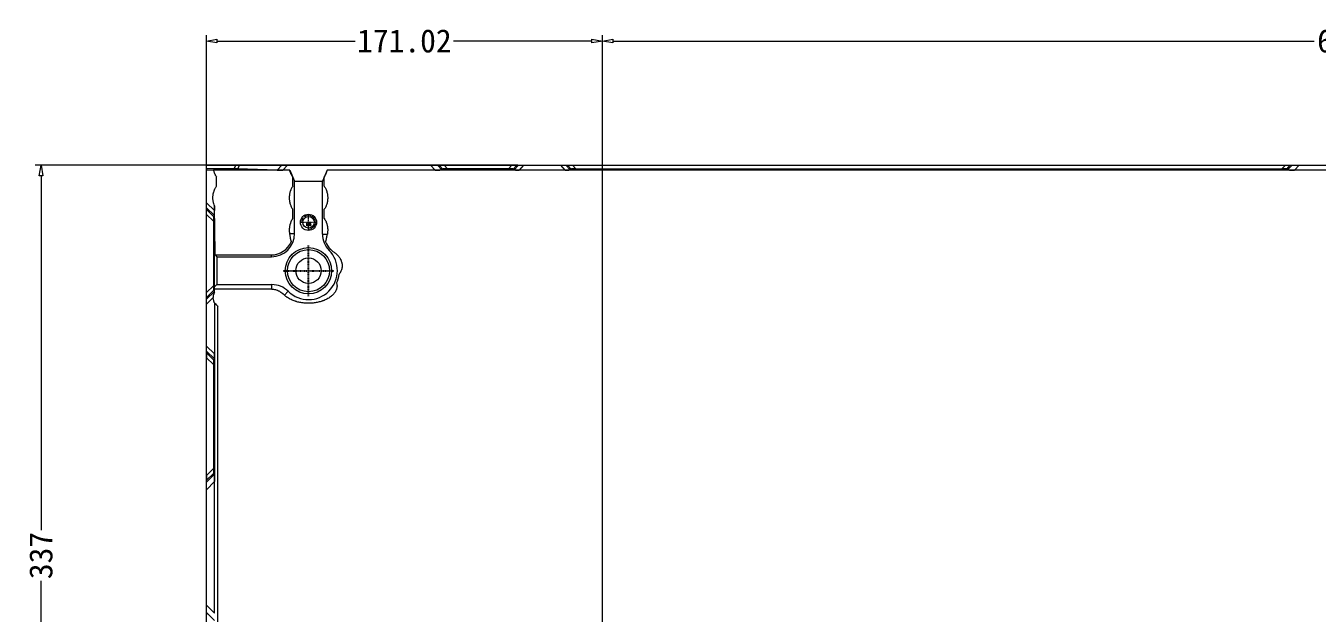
# Model space of a CAD drawing. Header units: millimetres. Extents: x 2035 to 3115, y 1699 to 2259.
# Drawn here: x 2035 to 2593, y 2005 to 2259 of the extents above; entities that cross this region are included whole.
import ezdxf

# ---------------------------------------------------------------- set-up
doc = ezdxf.new("R2010")
doc.units = ezdxf.units.MM
doc.linetypes.add('CENTER', pattern=[0.6, 0.375, -0.075, 0.075, -0.075])
doc.linetypes.add('HIDDEN', pattern=[9.525, 6.35, -3.175])
doc.layers.get('DEFPOINTS').update_dxf_attribs({"lineweight": 15})
doc.layers.add('5', color=7, linetype='Continuous', true_color=0xffffff)
doc.layers.add('52', color=3, linetype='Continuous', lineweight=15)
doc.layers.add('screw', color=33, linetype='Continuous', lineweight=13)
doc.styles.add('IT', font='NSimSun.ttf')
doc.styles.add('TXT', font='txt.shx', dxfattribs={"bigfont": 'gbcbig.shx'})
doc.dimstyles.new('t10', dxfattribs={"dimtxt": 10, "dimasz": 4.5, "dimexe": 2.5, "dimexo": 2.5, "dimgap": 1, "dimtad": 0, "dimzin": 9, "dimdsep": 46, "dimtxsty": 'IT', "dimblk": 'CLOSEDBLANK', "dimcen": 0, "dimclrd": 256, "dimclre": 256, "dimclrt": 200, "dimazin": 0, "dimtfac": 1, "dimtofl": 0, "dimtmove": 0, "dimatfit": 1, "dimldrblk": 'CLOSEDBLANK', "dimfxl": 1, "dimtolj": 1, "dimlwd": 0, "dimlwe": 0, "dimarcsym": 0})

# ---------------------------------------------------------------- blocks, each defined once
blk = doc.blocks.new('screw_m6_k')
at = {"layer": 'screw', "color": 1, "linetype": 'CENTER', "ltscale": 0.046609}
for p, q in [((-3.3, 0), (3.3, 0)), ((0, -3.3), (0, 3.3))]:
    blk.add_line(p, q, dxfattribs=at)
at = {"layer": 'screw', "color": 33}
blk.add_circle((0, 0), 2.5, dxfattribs=at)
at = {"layer": 'screw', "color": 92, "linetype": 'HIDDEN', "ltscale": 0.001835}
blk.add_arc((0, 0), 3, 270, 180, dxfattribs=at)
at = {"layer": 'screw', "color": 6, "style": 'TXT'}
blk.add_text('M6', height=1.2, dxfattribs=at).set_placement((-1.02, -1.5))
blk = doc.blocks.new('_CLOSEDBLANK')
at = {"color": 0, "linetype": 'ByBlock'}
for p, q in [((-1, -0.17), (-1, 0.17)), ((-1, 0.17), (0, 0)), ((0, 0), (-1, -0.17))]:
    blk.add_line(p, q, dxfattribs=at)
blk = doc.blocks.new('*D34')
at = {"layer": '52', "lineweight": 0, "transparency": 16777216}
for p, q in [((2113.04, 1892.9), (2113.04, 2255.08)), ((2284.05, 1892.9), (2284.05, 2255.08)), ((2117.54, 2252.58), (2177.35, 2252.58)), ((2279.55, 2252.58), (2219.74, 2252.58))]:
    blk.add_line(p, q, dxfattribs=at)
at = {"layer": 'DEFPOINTS', "color": 0, "transparency": 16777216}
for p in [(2113.04, 2252.58), (2113.04, 1890.4), (2284.05, 1890.4)]:
    blk.add_point(p, dxfattribs=at)
at = {"layer": '52', "lineweight": 0, "transparency": 16777216, "xscale": 4.5, "yscale": 4.5, "zscale": 4.5, "rotation": 180}
blk.add_blockref('_CLOSEDBLANK', (2113.04, 2252.58), dxfattribs=at)
at = {"layer": '52', "lineweight": 0, "transparency": 16777216, "xscale": 4.5, "yscale": 4.5, "zscale": 4.5}
blk.add_blockref('_CLOSEDBLANK', (2284.05, 2252.58), dxfattribs=at)
at = {"layer": '52', "color": 200, "transparency": 16777216, "insert": (2198.54, 2252.58), "char_height": 10, "attachment_point": 5, "style": 'IT'}
blk.add_mtext('\\A1;171.02', dxfattribs=at)
blk = doc.blocks.new('*D35')
at = {"layer": '52', "lineweight": 0, "transparency": 16777216}
for p, q in [((2284.05, 1892.9), (2284.05, 2255.08)), ((2942.02, 1893.2), (2942.02, 2255.08)), ((2288.55, 2252.58), (2591.34, 2252.58)), ((2937.52, 2252.58), (2634.73, 2252.58))]:
    blk.add_line(p, q, dxfattribs=at)
at = {"layer": 'DEFPOINTS', "color": 0, "transparency": 16777216}
for p in [(2942.02, 2252.58), (2284.05, 1890.4), (2942.02, 1890.7)]:
    blk.add_point(p, dxfattribs=at)
at = {"layer": '52', "lineweight": 0, "transparency": 16777216, "xscale": 4.5, "yscale": 4.5, "zscale": 4.5, "rotation": 180}
blk.add_blockref('_CLOSEDBLANK', (2284.05, 2252.58), dxfattribs=at)
at = {"layer": '52', "lineweight": 0, "transparency": 16777216, "xscale": 4.5, "yscale": 4.5, "zscale": 4.5}
blk.add_blockref('_CLOSEDBLANK', (2942.02, 2252.58), dxfattribs=at)
at = {"layer": '52', "color": 200, "transparency": 16777216, "insert": (2613.04, 2252.58), "char_height": 10, "attachment_point": 5, "style": 'IT'}
blk.add_mtext('\\A1;657.97', dxfattribs=at)
blk = doc.blocks.new('*D37')
at = {"layer": '52', "lineweight": 0, "transparency": 16777216}
for p, q in [((2247.55, 2198.9), (2039.15, 2198.9)), ((2041.65, 2194.4), (2041.65, 2041.28)), ((2041.65, 1866.4), (2041.65, 2019.51)), ((2247.55, 1861.9), (2039.15, 1861.9))]:
    blk.add_line(p, q, dxfattribs=at)
at = {"layer": 'DEFPOINTS', "color": 0, "transparency": 16777216}
for p in [(2041.65, 2198.9), (2250.05, 2198.9), (2250.05, 1861.9)]:
    blk.add_point(p, dxfattribs=at)
at = {"layer": '52', "lineweight": 0, "transparency": 16777216, "xscale": 4.5, "yscale": 4.5, "zscale": 4.5}
for p, rotation in [((2041.65, 2198.9), 90), ((2041.65, 1861.9), 270)]:
    blk.add_blockref('_CLOSEDBLANK', p, dxfattribs=dict(at, rotation=rotation))
at = {"layer": '52', "color": 200, "transparency": 16777216, "insert": (2041.65, 2030.4), "char_height": 10, "attachment_point": 5, "rotation": 90, "style": 'IT'}
blk.add_mtext('\\A1;337', dxfattribs=at)

msp = doc.modelspace()

# ---------------------------------------------------------------- linework, layer by layer
at = {"layer": '5', "color": 7, "linetype": 'Continuous', "lineweight": 13}
for p, q in [((2113.037, 2197.355), (2113.037, 2198.896)), ((2113.037, 2198.896), (2125.744, 2198.896)), ((2125.106, 2197.355), (2113.037, 2197.355)), ((2113.037, 2197.355), (2113.037, 2196.929)), ((2113.037, 2182.716), (2113.037, 2196.929)), ((2113.037, 2196.929), (2116.097, 2196.853)), ((2146.006, 2196.853), (2116.097, 2196.853)), ((2125.106, 2197.355), (2125.744, 2198.896)), ((2125.744, 2198.896), (2127.244, 2198.896)), ((2127.244, 2198.896), (2126.599, 2197.339)), ((2143.622, 2196.876), (2126.599, 2197.339)), ((2127.244, 2198.896), (2145.601, 2198.896)), ((2143.622, 2196.876), (2145.601, 2198.896)), ((2145.601, 2198.896), (2148.007, 2198.896)), ((2148.007, 2198.896), (2146.006, 2196.853)), ((2149.052, 2196.853), (2146.006, 2196.853)), ((2148.007, 2198.896), (2209.792, 2198.896)), ((2149.052, 2196.853), (2151.137, 2192.059)), ((2165.221, 2196.853), (2163.137, 2192.059)), ((2211.79, 2196.853), (2165.221, 2196.853)), ((2209.792, 2198.896), (2212.815, 2198.896)), ((2211.79, 2196.853), (2209.792, 2198.896)), ((2248.069, 2196.853), (2211.79, 2196.853)), ((2212.815, 2198.896), (2213.632, 2198.896)), ((2212.815, 2198.896), (2214.756, 2196.912)), ((2213.632, 2198.896), (2215.75, 2198.896)), ((2213.632, 2198.896), (2215.145, 2197.301)), ((2214.756, 2196.912), (2215.145, 2197.301)), ((2215.75, 2198.896), (2244.949, 2198.896)), ((2217.212, 2197.355), (2215.75, 2198.896)), ((2243.487, 2197.355), (2217.212, 2197.355)), ((2244.949, 2198.896), (2243.487, 2197.355)), ((2244.949, 2198.896), (2247.068, 2198.896)), ((2245.555, 2197.301), (2247.068, 2198.896)), ((2245.949, 2196.907), (2245.555, 2197.301)), ((2245.949, 2196.907), (2247.841, 2198.896)), ((2247.068, 2198.896), (2247.841, 2198.896)), ((2247.841, 2198.896), (2250.013, 2198.896)), ((2250.013, 2198.896), (2248.069, 2196.853)), ((2268.004, 2196.853), (2248.069, 2196.853)), ((2250.013, 2198.896), (2266.06, 2198.896)), ((2266.06, 2198.896), (2268.232, 2198.896)), ((2268.004, 2196.853), (2266.06, 2198.896)), ((2582.883, 2196.853), (2268.004, 2196.853)), ((2268.232, 2198.896), (2269.006, 2198.896)), ((2268.232, 2198.896), (2270.125, 2196.907)), ((2269.006, 2198.896), (2271.124, 2198.896)), ((2269.006, 2198.896), (2270.519, 2197.301)), ((2270.519, 2197.301), (2270.125, 2196.907)), ((2271.124, 2198.896), (2578.923, 2198.896)), ((2272.586, 2197.355), (2271.124, 2198.896)), ((2272.586, 2197.355), (2577.461, 2197.355)), ((2578.923, 2198.896), (2577.461, 2197.355)), ((2578.923, 2198.896), (2581.041, 2198.896)), ((2579.528, 2197.301), (2581.041, 2198.896)), ((2579.917, 2196.912), (2579.528, 2197.301)), ((2579.917, 2196.912), (2581.858, 2198.896)), ((2581.041, 2198.896), (2581.858, 2198.896)), ((2581.858, 2198.896), (2584.882, 2198.896)), ((2584.882, 2198.896), (2582.883, 2196.853)), ((2664.164, 2196.853), (2582.883, 2196.853)), ((2584.882, 2198.896), (2662.165, 2198.896)), ((2117.451, 2189.867), (2117.451, 2193.869)), ((2150.337, 2189.867), (2150.337, 2193.869)), ((2151.137, 2192.059), (2163.137, 2192.059)), ((2151.137, 2169.396), (2151.137, 2192.059)), ((2163.137, 2169.215), (2163.137, 2192.059)), ((2163.937, 2189.867), (2163.937, 2193.869)), ((2113.037, 2180.544), (2113.037, 2182.716)), ((2113.037, 2182.716), (2116.592, 2179.333)), ((2113.037, 2179.822), (2113.037, 2180.544)), ((2116.538, 2177.212), (2113.037, 2180.544)), ((2116.592, 2181.37), (2116.592, 2179.333)), ((2113.037, 2177.703), (2113.037, 2179.822)), ((2113.037, 2179.822), (2116.172, 2176.847)), ((2113.037, 2143.983), (2113.037, 2177.703)), ((2116.118, 2174.779), (2113.037, 2177.703)), ((2116.118, 2174.779), (2116.118, 2146.907)), ((2116.538, 2177.212), (2116.172, 2176.847)), ((2116.613, 2175.897), (2116.613, 2179.898)), ((2150.337, 2175.897), (2150.337, 2179.898)), ((2163.937, 2175.897), (2163.937, 2179.898)), ((2148.961, 2169.396), (2151.137, 2169.396)), ((2163.137, 2169.215), (2165.281, 2169.215)), ((2116.608, 2146.396), (2116.608, 2166.222)), ((2116.813, 2160.196), (2116.813, 2165.928)), ((2116.813, 2160.196), (2141.137, 2160.196)), ((2116.813, 2160.196), (2117.634, 2159.396)), ((2117.634, 2159.396), (2141.137, 2159.396)), ((2117.634, 2159.396), (2117.634, 2147.396)), ((2141.137, 2159.396), (2141.137, 2160.196)), ((2166.594, 2162.747), (2166.025, 2162.184)), ((2113.037, 2143.983), (2116.118, 2146.907)), ((2117.634, 2147.396), (2116.608, 2146.396)), ((2117.634, 2147.396), (2141.317, 2147.396)), ((2141.317, 2145.419), (2141.317, 2147.396)), ((2116.172, 2144.84), (2113.037, 2141.865)), ((2113.037, 2141.142), (2116.538, 2144.474)), ((2113.037, 2141.865), (2113.037, 2143.983)), ((2113.037, 2141.142), (2113.037, 2141.865)), ((2115.956, 2141.748), (2113.037, 2138.97)), ((2113.037, 2138.97), (2113.037, 2141.142)), ((2116.538, 2144.474), (2116.172, 2144.84)), ((2116.582, 2145.419), (2116.608, 2146.396)), ((2141.317, 2145.419), (2116.582, 2145.419)), ((2148.348, 2144.507), (2146.731, 2142.872)), ((2113.037, 2120.821), (2113.037, 2138.97)), ((2113.037, 2118.649), (2113.037, 2120.821)), ((2113.037, 2120.821), (2116.592, 2117.438)), ((2113.037, 2117.927), (2113.037, 2118.649)), ((2116.538, 2115.317), (2113.037, 2118.649)), ((2113.037, 2117.927), (2113.037, 2115.808)), ((2113.037, 2117.927), (2116.172, 2114.951)), ((2113.037, 2065.009), (2113.037, 2115.808)), ((2116.118, 2112.884), (2113.037, 2115.808)), ((2116.538, 2115.317), (2116.172, 2114.951)), ((2116.118, 2112.884), (2116.118, 2067.933)), ((2113.037, 2065.009), (2116.118, 2067.933)), ((2116.172, 2065.866), (2113.037, 2062.891)), ((2113.037, 2062.071), (2116.53, 2065.508)), ((2113.037, 2065.009), (2113.037, 2062.891)), ((2116.172, 2065.866), (2116.53, 2065.508)), ((2113.037, 2062.071), (2113.037, 2062.891)), ((2116.592, 2062.3), (2113.037, 2058.802)), ((2113.037, 2058.802), (2113.037, 2062.071)), ((2113.037, 2008.989), (2113.037, 2058.802)), ((2116.592, 2005.491), (2116.592, 2062.3)), ((2113.037, 2005.72), (2113.037, 2008.989)), ((2113.037, 2008.989), (2116.592, 2005.491)), ((2113.037, 2005.72), (2113.037, 2004.9)), ((2116.53, 2002.283), (2113.037, 2005.72))]:
    msp.add_line(p, q, dxfattribs=at)
at = {"layer": '5', "color": 1, "linetype": 'CENTER', "ltscale": 0.155364}
for p, q in [((2157.137, 2142.396), (2157.137, 2164.396)), ((2146.137, 2153.396), (2168.137, 2153.396))]:
    msp.add_line(p, q, dxfattribs=at)
at = {"layer": '5', "color": 7, "linetype": 'Continuous', "lineweight": 13}
for centre, radius in [((2157.137, 2174.296), 3.5), ((2157.137, 2174.296), 2.5), ((2157.137, 2153.396), 10), ((2157.137, 2153.396), 9.09), ((2157.137, 2153.396), 5.5)]:
    msp.add_circle(centre, radius, dxfattribs=at)
for centre, radius, start, end in [((2141.137, 2169.396), 10, 270, 0), ((2173.137, 2169.215), 10, 180, 224.67461), ((2141.137, 2169.396), 9.2, 270, 337.85642), ((2173.137, 2169.215), 9.2, 200.93365, 224.67461), ((2157.137, 2153.396), 12.5, 225.32539, 44.67461), ((2157.137, 2153.396), 13.3, 39.8989, 44.67461), ((2141.317, 2137.396), 10, 45.32539, 90), ((2157.137, 2153.396), 13.3, 335.85973, 353.79235)]:
    msp.add_arc(centre, radius, start, end, dxfattribs=at)
for centre, major_axis, ratio, start_param, end_param in [((2124.18, 2197.241), (3.26, 0.032), 0.033548, 0.7344659, 1.2824943), ((2147.263, 2196.94), (4.224, 0.026), 0.019586, 3.6732118, 4.4102116), ((2210.535, 2196.94), (-4.222, 0.026), 0.019595, 1.8728427, 3.1222382), ((2219.333, 2197.241), (-4.19, 0.058), 0.023478, 5.2436423, 6.2603506), ((2241.366, 2197.241), (4.19, 0.058), 0.023478, 0.0228347, 1.039543), ((2250.14, 2196.964), (4.193, 0.055), 0.023029, 3.1640226, 4.1954621), ((2265.933, 2196.964), (-4.193, 0.055), 0.023029, 2.0877232, 3.1191628), ((2274.707, 2197.241), (-4.19, 0.058), 0.023478, 5.2436423, 6.2603506), ((2575.34, 2197.241), (4.19, 0.058), 0.023478, 0.0228347, 1.039543), ((2584.138, 2196.94), (4.222, 0.026), 0.019595, 3.1609471, 4.4103427), ((2116.232, 2172.658), (-0.058, 4.19), 0.023478, 0.0228347, 1.039543), ((2116.481, 2181.404), (-0.055, 4.193), 0.023029, 3.1640226, 4.1954631), ((2116.232, 2149.028), (0.058, 4.19), 0.023478, 2.1020496, 3.118758), ((2116.481, 2140.282), (0.055, 4.193), 0.023029, 5.7822659, 6.2607554), ((2116.232, 2110.763), (-0.058, 4.19), 0.023478, 0.0228347, 1.039543), ((2116.481, 2119.509), (-0.055, 4.193), 0.023029, 3.1640226, 4.1954631), ((2116.232, 2070.054), (0.058, 4.19), 0.023478, 2.1020496, 3.118758), ((2116.508, 2061.281), (0.02, 4.228), 0.019185, 4.9558554, 6.2641844)]:
    msp.add_ellipse(centre, major_axis=major_axis, ratio=ratio, start_param=start_param, end_param=end_param, dxfattribs=at)
for centre in [(2294.537, 2197.186), (2444.537, 2197.186)]:
    msp.add_ellipse(centre, major_axis=(-3.75, 0), ratio=0.026186, dxfattribs=at)
for points, knots in [([(2116.097, 2196.853), (2116.13, 2196.711), (2116.201, 2196.43), (2116.326, 2196.022), (2116.421, 2195.759), (2116.523, 2195.5), (2116.577, 2195.372), (2116.691, 2195.121), (2116.751, 2194.998), (2116.878, 2194.756), (2116.943, 2194.638), (2117.148, 2194.293), (2117.295, 2194.075), (2117.451, 2193.869)], [0, 0, 0, 0, 0.125, 0.25, 0.375, 0.375, 0.5, 0.5, 0.625, 0.625, 0.75, 0.75, 1, 1, 1, 1]), ([(2150.337, 2193.869), (2150.188, 2194.077), (2150.049, 2194.295), (2149.791, 2194.752), (2149.672, 2194.991), (2149.509, 2195.366), (2149.458, 2195.493), (2149.385, 2195.689), (2149.361, 2195.755), (2149.315, 2195.888), (2149.293, 2195.955), (2149.229, 2196.158), (2149.15, 2196.431), (2149.083, 2196.711), (2149.052, 2196.853)], [0, 0, 0, 0, 0.25, 0.25, 0.5, 0.5, 0.625, 0.625, 0.6875, 0.6875, 0.75, 0.75, 0.875, 1, 1, 1, 1]), ([(2163.937, 2193.869), (2164.086, 2194.077), (2164.225, 2194.295), (2164.483, 2194.752), (2164.601, 2194.991), (2164.764, 2195.366), (2164.815, 2195.493), (2164.888, 2195.689), (2164.912, 2195.755), (2164.958, 2195.888), (2164.98, 2195.955), (2165.044, 2196.158), (2165.123, 2196.431), (2165.191, 2196.711), (2165.221, 2196.853)], [0, 0, 0, 0, 0.25, 0.25, 0.5, 0.5, 0.625, 0.625, 0.6875, 0.6875, 0.75, 0.75, 0.875, 1, 1, 1, 1]), ([(2116.592, 2181.37), (2116.447, 2181.699), (2116.323, 2182.044), (2116.194, 2182.494), (2116.17, 2182.585), (2116.123, 2182.769), (2116.102, 2182.862), (2116.041, 2183.14), (2115.971, 2183.514), (2115.924, 2183.893), (2115.89, 2184.276), (2115.878, 2184.468), (2115.872, 2184.711), (2115.871, 2184.759), (2115.87, 2184.857), (2115.87, 2184.906), (2115.871, 2185.052), (2115.874, 2185.149), (2115.886, 2185.438), (2115.9, 2185.63), (2115.941, 2186.011), (2115.993, 2186.388), (2116.068, 2186.76), (2116.123, 2186.991), (2116.134, 2187.037), (2116.157, 2187.129), (2116.169, 2187.175), (2116.206, 2187.312), (2116.232, 2187.403), (2116.313, 2187.671), (2116.373, 2187.847), (2116.471, 2188.105), (2116.505, 2188.19), (2116.575, 2188.359), (2116.612, 2188.442), (2116.725, 2188.688), (2116.886, 2189.006), (2117.064, 2189.304), (2117.251, 2189.593), (2117.349, 2189.733), (2117.451, 2189.867)], [0, 0, 0, 0, 0.125, 0.125, 0.15625, 0.15625, 0.1875, 0.1875, 0.25, 0.3125, 0.3125, 0.375, 0.375, 0.390625, 0.390625, 0.40625, 0.40625, 0.4375, 0.4375, 0.5, 0.5, 0.5625, 0.625, 0.625, 0.640625, 0.640625, 0.65625, 0.65625, 0.6875, 0.6875, 0.75, 0.75, 0.78125, 0.78125, 0.8125, 0.8125, 0.875, 0.9375, 0.9375, 1, 1, 1, 1]), ([(2150.337, 2189.867), (2150.219, 2189.703), (2150.108, 2189.533), (2149.897, 2189.179), (2149.799, 2188.996), (2149.614, 2188.616), (2149.528, 2188.42), (2149.429, 2188.165), (2149.41, 2188.114), (2149.372, 2188.01), (2149.354, 2187.958), (2149.3, 2187.8), (2149.266, 2187.695), (2149.169, 2187.374), (2149.113, 2187.157), (2149.015, 2186.718), (2148.974, 2186.495), (2148.923, 2186.155), (2148.908, 2186.041), (2148.889, 2185.869), (2148.883, 2185.812), (2148.872, 2185.696), (2148.867, 2185.638), (2148.845, 2185.348), (2148.837, 2185.116), (2148.837, 2184.655), (2148.845, 2184.425), (2148.88, 2183.967), (2148.905, 2183.739), (2148.947, 2183.454), (2148.956, 2183.397), (2148.974, 2183.284), (2148.984, 2183.227), (2149.015, 2183.058), (2149.038, 2182.946), (2149.111, 2182.614), (2149.168, 2182.397), (2149.295, 2181.972), (2149.366, 2181.764), (2149.484, 2181.459), (2149.525, 2181.359), (2149.59, 2181.21), (2149.612, 2181.16), (2149.657, 2181.062), (2149.68, 2181.014), (2149.796, 2180.774), (2149.896, 2180.589), (2150.107, 2180.233), (2150.219, 2180.062), (2150.337, 2179.898)], [0, 0, 0, 0, 0.0625, 0.0625, 0.125, 0.125, 0.1875, 0.1875, 0.203125, 0.203125, 0.21875, 0.21875, 0.25, 0.25, 0.3125, 0.3125, 0.375, 0.375, 0.40625, 0.40625, 0.421875, 0.421875, 0.4375, 0.4375, 0.5, 0.5, 0.5625, 0.5625, 0.625, 0.625, 0.640625, 0.640625, 0.65625, 0.65625, 0.6875, 0.6875, 0.75, 0.75, 0.8125, 0.8125, 0.84375, 0.84375, 0.859375, 0.859375, 0.875, 0.875, 0.9375, 0.9375, 1, 1, 1, 1]), ([(2163.937, 2189.867), (2164.054, 2189.703), (2164.166, 2189.533), (2164.376, 2189.179), (2164.474, 2188.996), (2164.659, 2188.616), (2164.745, 2188.42), (2164.844, 2188.165), (2164.863, 2188.114), (2164.901, 2188.01), (2164.919, 2187.958), (2164.974, 2187.8), (2165.008, 2187.695), (2165.104, 2187.374), (2165.16, 2187.157), (2165.258, 2186.718), (2165.299, 2186.495), (2165.35, 2186.155), (2165.365, 2186.041), (2165.384, 2185.869), (2165.39, 2185.812), (2165.401, 2185.696), (2165.406, 2185.638), (2165.428, 2185.348), (2165.437, 2185.116), (2165.437, 2184.655), (2165.428, 2184.425), (2165.394, 2183.967), (2165.368, 2183.739), (2165.327, 2183.454), (2165.318, 2183.397), (2165.299, 2183.284), (2165.289, 2183.227), (2165.258, 2183.058), (2165.235, 2182.946), (2165.162, 2182.614), (2165.106, 2182.397), (2164.978, 2181.972), (2164.908, 2181.764), (2164.789, 2181.459), (2164.748, 2181.359), (2164.683, 2181.21), (2164.661, 2181.16), (2164.616, 2181.062), (2164.593, 2181.014), (2164.477, 2180.774), (2164.377, 2180.589), (2164.166, 2180.233), (2164.054, 2180.062), (2163.937, 2179.898)], [0, 0, 0, 0, 0.0625, 0.0625, 0.125, 0.125, 0.1875, 0.1875, 0.203125, 0.203125, 0.21875, 0.21875, 0.25, 0.25, 0.3125, 0.3125, 0.375, 0.375, 0.40625, 0.40625, 0.421875, 0.421875, 0.4375, 0.4375, 0.5, 0.5, 0.5625, 0.5625, 0.625, 0.625, 0.640625, 0.640625, 0.65625, 0.65625, 0.6875, 0.6875, 0.75, 0.75, 0.8125, 0.8125, 0.84375, 0.84375, 0.859375, 0.859375, 0.875, 0.875, 0.9375, 0.9375, 1, 1, 1, 1]), ([(2116.613, 2179.898), (2116.611, 2180.014), (2116.609, 2180.131), (2116.605, 2180.37), (2116.603, 2180.491), (2116.598, 2180.859), (2116.595, 2181.111), (2116.592, 2181.37)], [0, 0, 0, 0, 0.25, 0.25, 0.5, 0.5, 1, 1, 1, 1]), ([(2116.613, 2175.897), (2116.61, 2175.722), (2116.607, 2175.543), (2116.601, 2175.175), (2116.599, 2174.987), (2116.594, 2174.602), (2116.592, 2174.405), (2116.588, 2174.004), (2116.586, 2173.801), (2116.583, 2173.394), (2116.581, 2173.189), (2116.579, 2172.775), (2116.578, 2172.568), (2116.576, 2172.149), (2116.575, 2171.939), (2116.575, 2171.621), (2116.574, 2171.515), (2116.574, 2171.301), (2116.574, 2171.194), (2116.574, 2170.872), (2116.574, 2170.659), (2116.575, 2170.233), (2116.575, 2170.022), (2116.576, 2169.6), (2116.577, 2169.39), (2116.579, 2168.971), (2116.58, 2168.763), (2116.582, 2168.452), (2116.583, 2168.349), (2116.585, 2168.143), (2116.586, 2168.042), (2116.588, 2167.739), (2116.59, 2167.54), (2116.595, 2167.151), (2116.597, 2166.96), (2116.602, 2166.585), (2116.605, 2166.401), (2116.608, 2166.222)], [0, 0, 0, 0, 0.0625, 0.0625, 0.125, 0.125, 0.1875, 0.1875, 0.25, 0.25, 0.3125, 0.3125, 0.375, 0.375, 0.4375, 0.4375, 0.46875, 0.46875, 0.5, 0.5, 0.5625, 0.5625, 0.625, 0.625, 0.6875, 0.6875, 0.75, 0.75, 0.78125, 0.78125, 0.8125, 0.8125, 0.875, 0.875, 0.9375, 0.9375, 1, 1, 1, 1]), ([(2150.337, 2175.897), (2150.186, 2175.688), (2150.047, 2175.468), (2149.787, 2175.008), (2149.668, 2174.767), (2149.505, 2174.389), (2149.453, 2174.26), (2149.393, 2174.096), (2149.381, 2174.063), (2149.357, 2173.996), (2149.345, 2173.963), (2149.311, 2173.862), (2149.289, 2173.795), (2149.225, 2173.592), (2149.146, 2173.318), (2149.046, 2172.899), (2148.964, 2172.473), (2148.923, 2172.184), (2148.896, 2171.965), (2148.884, 2171.855), (2148.874, 2171.745), (2148.868, 2171.671), (2148.865, 2171.634), (2148.851, 2171.448), (2148.844, 2171.301), (2148.832, 2170.858), (2148.839, 2170.564), (2148.88, 2169.978), (2148.914, 2169.686), (2148.961, 2169.396)], [0, 0, 0, 0, 0.125, 0.125, 0.25, 0.25, 0.3125, 0.3125, 0.328125, 0.328125, 0.34375, 0.34375, 0.375, 0.375, 0.4375, 0.5, 0.5625, 0.625, 0.625, 0.65625, 0.671875, 0.671875, 0.6875, 0.6875, 0.75, 0.75, 0.875, 0.875, 1, 1, 1, 1]), ([(2163.937, 2175.897), (2164.091, 2175.682), (2164.234, 2175.456), (2164.499, 2174.982), (2164.621, 2174.734), (2164.786, 2174.345), (2164.839, 2174.212), (2164.913, 2174.008), (2164.936, 2173.939), (2164.983, 2173.801), (2165.005, 2173.731), (2165.069, 2173.522), (2165.148, 2173.24), (2165.246, 2172.809), (2165.326, 2172.37), (2165.365, 2172.071), (2165.39, 2171.845), (2165.397, 2171.77), (2165.407, 2171.656), (2165.41, 2171.618), (2165.415, 2171.542), (2165.428, 2171.352), (2165.434, 2171.162), (2165.438, 2170.86), (2165.435, 2170.709), (2165.424, 2170.408), (2165.405, 2170.108), (2165.355, 2169.66), (2165.308, 2169.363), (2165.281, 2169.215)], [0, 0, 0, 0, 0.125, 0.125, 0.25, 0.25, 0.3125, 0.3125, 0.34375, 0.34375, 0.375, 0.375, 0.4375, 0.5, 0.5625, 0.625, 0.625, 0.65625, 0.65625, 0.671875, 0.671875, 0.6875, 0.75, 0.75, 0.8125, 0.8125, 0.875, 0.9375, 1, 1, 1, 1]), ([(2148.961, 2169.396), (2148.986, 2169.239), (2149.011, 2169.084), (2149.059, 2168.775), (2149.082, 2168.622), (2149.128, 2168.319), (2149.151, 2168.168), (2149.199, 2167.87), (2149.223, 2167.723), (2149.274, 2167.431), (2149.301, 2167.287), (2149.358, 2167.002), (2149.389, 2166.861), (2149.439, 2166.654), (2149.456, 2166.585), (2149.492, 2166.449), (2149.511, 2166.382), (2149.57, 2166.183), (2149.612, 2166.053), (2149.658, 2165.928)], [0, 0, 0, 0, 0.125, 0.125, 0.25, 0.25, 0.375, 0.375, 0.5, 0.5, 0.625, 0.625, 0.75, 0.75, 0.8125, 0.8125, 0.875, 0.875, 1, 1, 1, 1]), ([(2164.544, 2165.928), (2164.59, 2166.047), (2164.632, 2166.17), (2164.712, 2166.419), (2164.748, 2166.547), (2164.852, 2166.935), (2164.912, 2167.204), (2165.023, 2167.756), (2165.074, 2168.041), (2165.138, 2168.405), (2165.15, 2168.478), (2165.176, 2168.624), (2165.189, 2168.697), (2165.228, 2168.918), (2165.254, 2169.066), (2165.281, 2169.215)], [0, 0, 0, 0, 0.125, 0.125, 0.25, 0.25, 0.5, 0.5, 0.75, 0.75, 0.8125, 0.8125, 0.875, 0.875, 1, 1, 1, 1]), ([(2167.34, 2161.927), (2167.554, 2161.806), (2167.763, 2161.679), (2168.172, 2161.412), (2168.372, 2161.272), (2168.761, 2160.977), (2168.951, 2160.823), (2169.32, 2160.497), (2169.499, 2160.325), (2169.758, 2160.054), (2169.843, 2159.962), (2169.968, 2159.819), (2170.01, 2159.771), (2170.091, 2159.673), (2170.131, 2159.624), (2170.329, 2159.376), (2170.478, 2159.17), (2170.755, 2158.742), (2170.883, 2158.521), (2171.029, 2158.233), (2171.057, 2158.175), (2171.113, 2158.057), (2171.14, 2157.998), (2171.218, 2157.819), (2171.266, 2157.698), (2171.4, 2157.334), (2171.474, 2157.086), (2171.56, 2156.706), (2171.584, 2156.579), (2171.614, 2156.385), (2171.623, 2156.32), (2171.639, 2156.19), (2171.646, 2156.126), (2171.674, 2155.803), (2171.679, 2155.547), (2171.66, 2155.165), (2171.65, 2155.038), (2171.628, 2154.849), (2171.62, 2154.785), (2171.601, 2154.66), (2171.59, 2154.597), (2171.533, 2154.285), (2171.471, 2154.044), (2171.317, 2153.578), (2171.226, 2153.353), (2171.107, 2153.109), (2171.094, 2153.082), (2171.067, 2153.028), (2171.025, 2152.948), (2170.925, 2152.765), (2170.834, 2152.614), (2170.643, 2152.32), (2170.505, 2152.134), (2170.359, 2151.957)], [0, 0, 0, 0, 0.0625, 0.0625, 0.125, 0.125, 0.1875, 0.1875, 0.25, 0.25, 0.28125, 0.28125, 0.296875, 0.296875, 0.3125, 0.3125, 0.375, 0.375, 0.4375, 0.4375, 0.453125, 0.453125, 0.46875, 0.46875, 0.5, 0.5, 0.5625, 0.5625, 0.59375, 0.59375, 0.609375, 0.609375, 0.625, 0.625, 0.6875, 0.6875, 0.71875, 0.71875, 0.734375, 0.734375, 0.75, 0.75, 0.8125, 0.8125, 0.875, 0.875, 0.8828125, 0.8828125, 0.890625, 0.90625, 0.9375, 0.9375, 1, 1, 1, 1]), ([(2169.273, 2147.956), (2169.313, 2147.838), (2169.347, 2147.717), (2169.402, 2147.468), (2169.423, 2147.341), (2169.451, 2147.081), (2169.458, 2146.948), (2169.458, 2146.778), (2169.458, 2146.744), (2169.456, 2146.675), (2169.454, 2146.64), (2169.449, 2146.537), (2169.443, 2146.468), (2169.422, 2146.261), (2169.4, 2146.123), (2169.343, 2145.846), (2169.307, 2145.708), (2169.245, 2145.501), (2169.222, 2145.432), (2169.185, 2145.328), (2169.173, 2145.294), (2169.147, 2145.225), (2169.081, 2145.054), (2169.006, 2144.887), (2168.876, 2144.624), (2168.806, 2144.495), (2168.656, 2144.24), (2168.577, 2144.115), (2168.45, 2143.931), (2168.407, 2143.87), (2168.318, 2143.749), (2168.273, 2143.689), (2168.134, 2143.513), (2168.038, 2143.398), (2167.742, 2143.065), (2167.532, 2142.855), (2167.202, 2142.556), (2167.089, 2142.459), (2166.916, 2142.318), (2166.858, 2142.271), (2166.74, 2142.179), (2166.68, 2142.134), (2166.381, 2141.91), (2166.135, 2141.743), (2165.633, 2141.429), (2165.378, 2141.283), (2164.857, 2141.008), (2164.592, 2140.88), (2164.053, 2140.64), (2163.779, 2140.528), (2163.432, 2140.398), (2163.363, 2140.373), (2163.223, 2140.323), (2163.152, 2140.298), (2162.942, 2140.226), (2162.801, 2140.18), (2162.377, 2140.049), (2162.092, 2139.969), (2161.522, 2139.825), (2161.235, 2139.761), (2160.658, 2139.646), (2160.369, 2139.595), (2159.788, 2139.507), (2159.203, 2139.433), (2158.614, 2139.386), (2158.17, 2139.36), (2157.948, 2139.349), (2157.725, 2139.342), (2157.576, 2139.338), (2157.502, 2139.337), (2157.129, 2139.331), (2156.535, 2139.336), (2155.649, 2139.382), (2155.063, 2139.439), (2154.479, 2139.508), (2153.897, 2139.592), (2153.319, 2139.702), (2152.744, 2139.827), (2152.457, 2139.897), (2152.028, 2140.013), (2151.886, 2140.054), (2151.672, 2140.118), (2151.601, 2140.14), (2151.46, 2140.185), (2151.389, 2140.208), (2151.037, 2140.324), (2150.759, 2140.425), (2150.211, 2140.643), (2149.941, 2140.76), (2149.409, 2141.012), (2149.146, 2141.147), (2148.63, 2141.435), (2148.377, 2141.589), (2148.066, 2141.795), (2148.004, 2141.837), (2147.882, 2141.923), (2147.699, 2142.052), (2147.521, 2142.187), (2147.288, 2142.373), (2147.173, 2142.469), (2146.949, 2142.666), (2146.839, 2142.767), (2146.731, 2142.872)], [0, 0, 0, 0, 0.015625, 0.015625, 0.03125, 0.03125, 0.046875, 0.046875, 0.0507812, 0.0507812, 0.0546875, 0.0546875, 0.0625, 0.0625, 0.078125, 0.078125, 0.09375, 0.09375, 0.1015625, 0.1015625, 0.1054687, 0.1054687, 0.109375, 0.125, 0.125, 0.140625, 0.140625, 0.15625, 0.15625, 0.1640625, 0.1640625, 0.171875, 0.171875, 0.1875, 0.1875, 0.21875, 0.21875, 0.234375, 0.234375, 0.2421875, 0.2421875, 0.25, 0.25, 0.28125, 0.28125, 0.3125, 0.3125, 0.34375, 0.34375, 0.375, 0.375, 0.3828125, 0.3828125, 0.390625, 0.390625, 0.40625, 0.40625, 0.4375, 0.4375, 0.46875, 0.46875, 0.5, 0.5, 0.53125, 0.5625, 0.5625, 0.578125, 0.5859375, 0.5859375, 0.59375, 0.59375, 0.625, 0.65625, 0.6875, 0.6875, 0.71875, 0.75, 0.75, 0.78125, 0.78125, 0.796875, 0.796875, 0.8046875, 0.8046875, 0.8125, 0.8125, 0.84375, 0.84375, 0.875, 0.875, 0.90625, 0.90625, 0.9375, 0.9375, 0.9453125, 0.9453125, 0.953125, 0.96875, 0.96875, 0.984375, 0.984375, 1, 1, 1, 1]), ([(2116.575, 2143.959), (2116.476, 2143.791), (2116.383, 2143.62), (2116.259, 2143.357), (2116.22, 2143.268), (2116.148, 2143.088), (2116.115, 2142.997), (2116.056, 2142.812), (2116.029, 2142.718), (2115.996, 2142.574), (2115.986, 2142.525), (2115.969, 2142.428), (2115.962, 2142.38), (2115.944, 2142.235), (2115.937, 2142.137), (2115.936, 2141.943), (2115.942, 2141.846), (2115.956, 2141.748)], [0, 0, 0, 0, 0.25, 0.25, 0.375, 0.375, 0.5, 0.5, 0.625, 0.625, 0.6875, 0.6875, 0.75, 0.75, 0.875, 0.875, 1, 1, 1, 1]), ([(2116.592, 2139.458), (2116.515, 2139.633), (2116.444, 2139.813), (2116.362, 2140.045), (2116.346, 2140.092), (2116.314, 2140.185), (2116.268, 2140.327), (2116.226, 2140.469), (2116.147, 2140.757), (2116.053, 2141.146), (2115.984, 2141.545), (2115.956, 2141.748)], [0, 0, 0, 0, 0.25, 0.25, 0.3125, 0.3125, 0.375, 0.5, 0.5, 0.75, 1, 1, 1, 1]), ([(2116.575, 2143.959), (2116.576, 2144.206), (2116.577, 2144.451), (2116.579, 2144.938), (2116.581, 2145.18), (2116.582, 2145.419)], [0, 0, 0, 0, 0.5, 0.5, 1, 1, 1, 1]), ([(2141.317, 2145.419), (2141.577, 2145.419), (2141.833, 2145.402), (2142.338, 2145.336), (2142.587, 2145.287), (2143.079, 2145.16), (2143.322, 2145.082), (2143.622, 2144.967), (2143.682, 2144.944), (2143.801, 2144.894), (2143.978, 2144.818), (2144.151, 2144.736), (2144.492, 2144.564), (2144.713, 2144.439), (2145.145, 2144.17), (2145.355, 2144.026), (2145.663, 2143.798), (2145.815, 2143.681), (2145.964, 2143.559), (2146.063, 2143.477), (2146.113, 2143.435), (2146.357, 2143.226), (2146.547, 2143.051), (2146.731, 2142.872)], [0, 0, 0, 0, 0.125, 0.125, 0.25, 0.25, 0.375, 0.375, 0.40625, 0.40625, 0.4375, 0.5, 0.5, 0.625, 0.625, 0.75, 0.75, 0.8125, 0.84375, 0.84375, 0.875, 0.875, 1, 1, 1, 1]), ([(2116.592, 2139.458), (2116.845, 2139.205), (2117.095, 2138.955), (2117.463, 2138.587), (2117.585, 2138.465), (2117.826, 2138.224), (2117.945, 2138.105), (2118.063, 2137.987)], [0, 0, 0, 0, 0.5, 0.5, 0.75, 0.75, 1, 1, 1, 1]), ([(2118.062, 1751.196), (2118.062, 1755.66), (2118.062, 1760.125), (2118.062, 1867.996), (2118.062, 1971.402), (2118.063, 2095.868), (2118.063, 2116.928), (2118.063, 2137.987)], [0, 0, 0, 0, 0.0346274, 0.0346274, 0.8366605, 0.8366605, 1, 1, 1, 1])]:
    msp.add_open_spline(points, degree=3, knots=knots, dxfattribs=at)
for points in [[(2116.813, 2165.928), (2116.743, 2166.023), (2116.675, 2166.121), (2116.608, 2166.222)], [(2116.592, 2139.458), (2116.592, 2132.118), (2116.592, 2124.778), (2116.592, 2117.438)], [(2116.592, 2117.438), (2116.592, 2099.059), (2116.592, 2080.679), (2116.592, 2062.3)]]:
    msp.add_open_spline(points, degree=3, dxfattribs=at)

# ---------------------------------------------------------------- block references
at = {"layer": 'screw'}
msp.add_blockref('screw_m6_k', (2157.137, 2174.296), dxfattribs=at)

# ---------------------------------------------------------------- dimensions: what is measured, and where the dimension line sits
at = {"layer": '52'}
for base, p1, p2, picture, middle in [((2113.0366, 2252.5802), (2284.052, 1890.3956), (2113.0366, 1890.3956), '*D34', (2198.5443, 2252.5802)), ((2942.021, 2252.58), (2284.052, 1890.396), (2942.021, 1890.696), '*D35', (2613.037, 2252.58))]:
    dim = msp.add_linear_dim(base=base, p1=p1, p2=p2, dimstyle='t10', dxfattribs=at)
    dim.commit()
    dim.dimension.update_dxf_attribs({"geometry": picture, "text_midpoint": middle})
dim = msp.add_linear_dim(base=(2041.654, 2198.896), p1=(2250.052, 1861.896), p2=(2250.052, 2198.896), angle=90, dimstyle='t10', dxfattribs=at)
dim.commit()
dim.dimension.update_dxf_attribs({"geometry": '*D37', "text_midpoint": (2041.654, 2030.396)})

doc.saveas('drawing.dxf')
